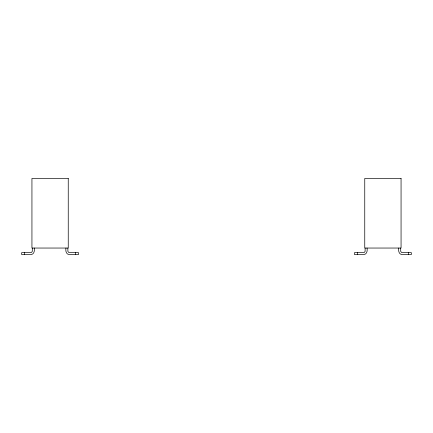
<?xml version="1.0" encoding="UTF-8"?>
<svg xmlns="http://www.w3.org/2000/svg" width="433" height="433" viewBox="0 0 433 433"><rect width="100%" height="100%" fill="white"/><g stroke="black" fill="none" stroke-linecap="round" stroke-linejoin="round"><path stroke-width="0.65" d="M32.313 248.044L32.291 251.405L31.322 252.563L21.65 252.656L21.65 254.55L31.246 254.517C34.277 254.171 34.705 250.42 34.207 248.044M365.133 248.044L365.111 251.405L364.137 252.563L354.47 252.656L354.47 254.55L364.066 254.517C367.097 254.171 367.525 250.42 367.027 248.044M67.867 248.044L67.889 251.405L68.863 252.563L78.53 252.656L78.53 254.55L68.934 254.517C65.903 254.171 65.475 250.42 65.973 248.044M400.687 248.044L400.709 251.405L401.678 252.563L411.35 252.656L411.35 254.55L401.754 254.517C398.723 254.171 398.295 250.42 398.793 248.044M408.324 252.656L408.324 254.55M357.496 252.656L357.496 254.55M75.504 252.656L75.504 254.55M24.676 252.656L24.676 254.55M68.246 178.45L31.939 178.45L31.939 248.044L68.246 248.044L68.246 178.45M401.061 178.45L364.754 178.45L364.754 248.044L401.061 248.044L401.061 178.45"/></g></svg>
